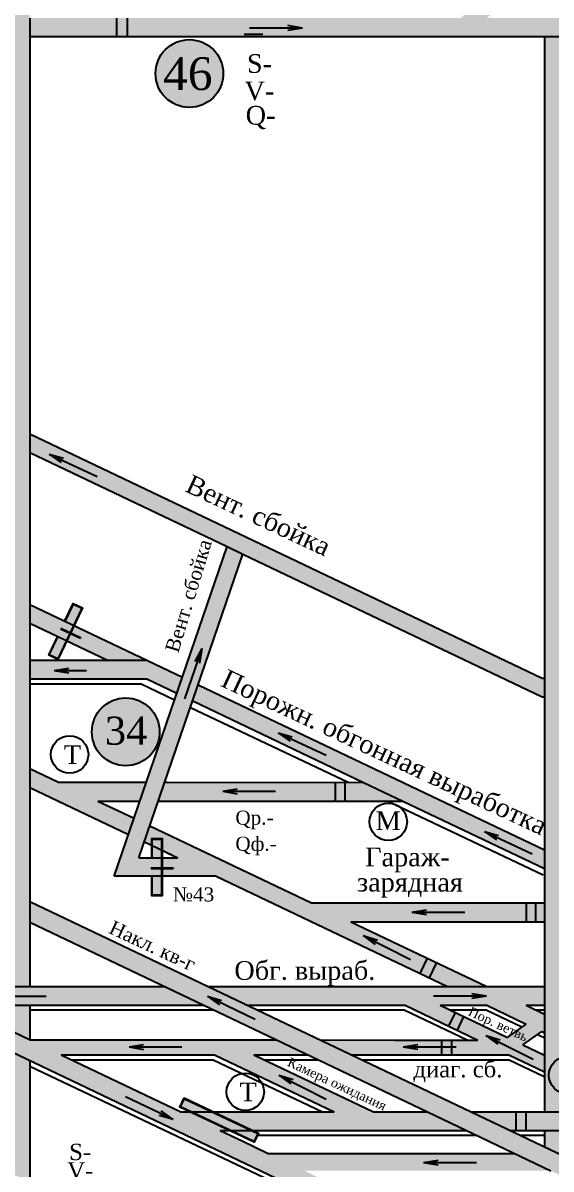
# Model space of a CAD drawing. Header units: millimetres. Extents: x -1382 to 289, y -482 to 459.
# Drawn here: x -546.1 to -433.2, y -165.1 to 79.9 of the extents above; entities that cross this region are included whole.
import ezdxf

# ---------------------------------------------------------------- set-up
doc = ezdxf.new("R2010")
doc.units = ezdxf.units.MM
for name, color, linetype in [('Датчики метана', 7, 'Continuous'), ('Двери', 7, 'Continuous'), ('Замерные станции', 7, 'Continuous'), ('Номера перемычек', 7, 'Continuous'), ('Перемычки', 7, 'Continuous'), ('Пожарные арки', 7, 'Continuous'), ('Позиции', 7, 'Continuous'), ('Струя', 7, 'Continuous'), ('Телефоны', 7, 'Continuous')]:
    doc.layers.add(name, color=color, linetype=linetype)
doc.styles.get("Standard").update_dxf_attribs({"font": 'TIMES.TTF', "height": 10})

msp = doc.modelspace()

# ---------------------------------------------------------------- hatches: boundary and pattern name
at = {"layer": 'Двери'}
h = msp.add_hatch(color=256, dxfattribs=at)
h.paths.add_polyline_path([(-538.8, -51.51), (-540.56, -55.22), (-538.57, -56.16), (-536.81, -52.46), (-536.9, -52.41), (-538.62, -56.03), (-540.43, -55.17), (-538.71, -51.56)])
h.paths.add_polyline_path([(-535.19, -48.8), (-536.9, -52.41), (-536.81, -52.46), (-535.1, -48.84)])
h.paths.add_polyline_path([(-535.33, -44.2), (-537.09, -47.9), (-537, -47.94), (-535.28, -44.33), (-533.47, -45.19), (-535.19, -48.8), (-535.1, -48.84), (-533.34, -45.14)])
h = msp.add_hatch(color=3, dxfattribs=at)
h.paths.add_polyline_path([(-540.43, -55.17), (-538.62, -56.03), (-536.9, -52.41), (-538.71, -51.56)])
h.paths.add_polyline_path([(-533.47, -45.19), (-535.28, -44.33), (-537, -47.94), (-535.19, -48.8)])
h = msp.add_hatch(color=256, dxfattribs=at)
h.paths.add_polyline_path([(-537.95, -49.47), (-538.01, -49.6), (-536.02, -50.54), (-535.96, -50.41)])
h.paths.add_polyline_path([(-535.87, -50.46), (-535.93, -50.59), (-533.79, -51.6), (-533.73, -51.47)])
h = msp.add_hatch(color=256, dxfattribs=at)
h.paths.add_polyline_path([(-518.53, -102.55), (-518.53, -106.65), (-516.33, -106.65), (-516.33, -102.55), (-516.43, -102.55), (-516.43, -106.55), (-518.43, -106.55), (-518.43, -102.55)])
h.paths.add_polyline_path([(-516.43, -98.55), (-516.43, -102.55), (-516.33, -102.55), (-516.33, -98.55)])
h.paths.add_polyline_path([(-518.53, -94.45), (-518.53, -98.55), (-518.43, -98.55), (-518.43, -94.55), (-516.43, -94.55), (-516.43, -98.55), (-516.33, -98.55), (-516.33, -94.45)])
h = msp.add_hatch(color=3, dxfattribs=at)
h.paths.add_polyline_path([(-518.43, -106.55), (-516.43, -106.55), (-516.43, -102.55), (-518.43, -102.55)])
h.paths.add_polyline_path([(-516.43, -94.55), (-518.43, -94.55), (-518.43, -98.55), (-516.43, -98.55)])
at = {"layer": 'Перемычки'}
h = msp.add_hatch(color=256, dxfattribs=at)
h.paths.add_polyline_path([(-511.61, -149.86), (-512.53, -151.8), (-496.62, -159.33), (-495.7, -157.39)])
h.paths.add_polyline_path([(-495.87, -157.45), (-496.68, -159.16), (-512.36, -151.74), (-511.55, -150.03)], flags=16)
msp.add_hatch(color=3, dxfattribs=at).paths.add_polyline_path([(-511.55, -150.03), (-512.36, -151.74), (-496.68, -159.16), (-495.87, -157.45)])
at = {"layer": 'Позиции', "true_color": 0xffccff}
for points in [[(-544.56, 147.37), (-552.56, 147.37), (-552.56, 67.63), (-544.56, 67.63), (-544.56, 76.89), (-544.56, 80.89)], [(-544.56, 67.63), (-552.56, 67.63), (-552.56, -9.34), (-552.56, -13.73), (-552.56, -29.16), (-544.56, -29.16), (-544.56, -7.94)], [(-544.56, -29.16), (-552.56, -29.16), (-552.56, -106.45), (-552.56, -110.45), (-552.56, -126.06), (-544.56, -126.06)], [(-544.56, -130.06), (-552.56, -130.06), (-552.56, -133.63), (-544.56, -137.44)], [(-544.56, -141.88), (-552.56, -138.06), (-552.56, -148.98), (-552.56, -151.98), (-552.56, -164.06), (-544.56, -167.88)]]:
    msp.add_hatch(color=7, dxfattribs=at).paths.add_polyline_path(points)
at = {"layer": 'Позиции', "true_color": 0xffad5c}
for points in [[(-385.62, 76.89), (-389.13, 80.89), (-446.96, 80.89), (-446.11, 81.59), (-451.66, 81.59), (-452.5, 80.89), (-544.56, 80.89), (-544.56, 76.89)], [(-503.23, 69.05, 1), (-517.72, 69.05, 1)]]:
    msp.add_hatch(color=21, dxfattribs=at).paths.add_polyline_path(points)
at = {"layer": 'Позиции'}
for color, points in [(61, [(-426.56, 76.89), (-434.56, 76.89), (-434.56, 11.04), (-426.56, 11.04)]), (61, [(-426.56, 11.04), (-434.56, 11.04), (-434.56, -73.41), (-426.56, -73.41)]), (4, [(-499.03, -33.65), (-502.4, -32.04), (-526.53, -102.48), (-516.43, -102.48), (-516.43, -98.56), (-521.26, -98.56)]), (2, [(-544.56, -44.4), (-544.56, -48.4), (-536.76, -52.12), (-535.22, -48.86)]), (2, [(-535.13, -48.9), (-535.87, -50.46), (-533.73, -51.47), (-533.79, -51.6), (-535.93, -50.59), (-536.67, -52.16), (-527.96, -56.32), (-519.57, -56.32)]), (4, [(-516.85, -71.63, 1), (-531.33, -71.63, 1)]), (61, [(-426.56, -73.41), (-434.56, -73.41), (-434.56, -117.29), (-426.56, -117.29)]), (4, [(-519.66, -82.41), (-538.44, -82.41), (-544.56, -79.49), (-544.56, -83.49), (-523.47, -93.55), (-522.3, -90.11), (-530.05, -86.41), (-521.03, -86.41)]), (4, [(-473.24, -82.42), (-515.73, -82.41), (-517.1, -86.41), (-516.24, -86.41), (-464.85, -86.42)]), (4, [(-455.29, -126.06), (-446.9, -126.06), (-475.98, -112.2), (-434.56, -112.2), (-434.56, -108.2), (-484.37, -108.2), (-518.92, -91.72), (-520.1, -95.16), (-518.53, -95.9), (-518.53, -94.45), (-516.33, -94.45), (-516.33, -96.95), (-514.13, -98), (-512.97, -98.56), (-516.33, -98.56), (-516.33, -100.67), (-513.96, -100.67), (-513.96, -100.81), (-516.33, -100.81), (-516.33, -102.48), (-504.75, -102.48)]), (256, [(-516.43, -100.67), (-518.63, -100.67), (-518.63, -100.81), (-516.43, -100.81)]), (256, [(-513.96, -100.67), (-516.33, -100.67), (-516.33, -100.81), (-513.96, -100.81)]), (83, [(-544.56, -107.87), (-544.56, -112.31), (-459.58, -152.84), (-433.2, -165.42), (-425.14, -169.26), (-425.14, -164.83), (-450.28, -152.84)]), (61, [(-426.56, -117.29), (-434.56, -117.29), (-434.56, -133.49), (-426.56, -133.49), (-426.56, -132.09)]), (61, [(-426.56, -135.05), (-426.56, -133.49), (-434.56, -133.49), (-434.56, -140.72), (-434.56, -144.28), (-434.56, -152.84), (-426.56, -152.84), (-426.56, -152.49), (-426.56, -148.1), (-426.56, -144.53)]), (61, [(-426.56, -156.84), (-434.56, -156.84), (-434.56, -160.34), (-431.62, -161.74), (-426.56, -161.74)])]:
    msp.add_hatch(color=color, dxfattribs=at).paths.add_polyline_path(points)
at = {"layer": 'Позиции', "true_color": 0x30df00}
msp.add_hatch(color=82, dxfattribs=at).paths.add_polyline_path([(-502.4, -32.04), (-499.03, -33.65), (-435.08, -64.15), (-434.56, -64.15), (-434.56, -60.15), (-435.08, -60.15), (-544.56, -7.94), (-544.56, -11.94)])
at = {"layer": 'Позиции', "true_color": 0xff983d}
h = msp.add_hatch(color=33, dxfattribs=at)
h.paths.add_polyline_path([(-519.57, -60.32), (-513.14, -63.38), (-511.96, -59.95), (-519.57, -56.32), (-527.96, -56.32), (-544.56, -56.31), (-544.56, -60.31)])
h.paths.add_polyline_path([(-512.29, -55.91), (-504.77, -31.09), (-509.27, -29.72), (-516.79, -54.55)], flags=9)
msp.add_hatch(color=33, dxfattribs=at).paths.add_polyline_path([(-473.24, -82.42), (-464.85, -86.42), (-434.56, -100.86), (-434.56, -96.86), (-442.34, -93.15), (-508.59, -61.56), (-509.76, -65)])
h = msp.add_hatch(color=33, dxfattribs=at)
h.paths.add_polyline_path([(-298.7, -161.66), (-311.18, -155.7), (-289.04, -155.96, 0.666735), (-288.05, -151.37), (-298.9, -146.19), (-305.41, -143.08), (-330.63, -131.05), (-362.87, -131.05), (-379.25, -123.24), (-387.64, -119.24), (-426.56, -100.68), (-426.56, -104.68), (-419.16, -108.21), (-410.77, -112.21), (-381.71, -126.07), (-426.56, -126.07), (-426.56, -130.07), (-373.32, -130.07), (-360.8, -136.04), (-351.21, -136.61), (-354.48, -135.05), (-329.5, -135.05), (-322.64, -138.33), (-426.56, -132.09), (-426.56, -135.05), (-315.55, -141.71), (-294.01, -151.98), (-319.85, -151.57), (-344.13, -139.99), (-353.72, -139.42), (-340.11, -145.91), (-374.62, -160.54), (-370.11, -162.69), (-335.6, -148.06), (-300.78, -164.66, -0.578969), (-302.48, -173.07), (-348.34, -173.07), (-426.56, -135.77), (-426.56, -139.77), (-415.45, -145.07), (-413.93, -145.79), (-399.14, -152.84), (-409.14, -152.84), (-426.56, -144.53), (-426.56, -148.1), (-416.61, -152.84), (-450.28, -152.84), (-441.89, -156.84), (-439.34, -156.84), (-408.23, -156.84), (-397.95, -161.74), (-431.62, -161.74), (-423.91, -165.42), (-372.77, -165.42), (-356.73, -173.07), (-407.87, -173.07), (-399.48, -177.07), (-390.47, -177.07), (-379.91, -177.07), (-379.48, -176.89), (-379.4, -177.07), (-373.11, -177.07), (-374.13, -174.64), (-372.1, -173.79), (-370.73, -177.07), (-369.03, -177.07), (-359.81, -177.07), (-359.81, -177.07), (-301.31, -177.07, 0.721437)])
h.paths.add_polyline_path([(-380.48, -161.75), (-390.48, -161.74), (-400.76, -156.84), (-390.75, -156.84), (-386.09, -159.07)], flags=17)
h = msp.add_hatch(color=33, dxfattribs=at)
h.paths.add_polyline_path([(-491.79, -137.47), (-544.56, -137.47), (-544.56, -137.44), (-560.05, -130.06), (-507.34, -130.06), (-515.72, -126.06), (-568.44, -126.06), (-570.76, -124.95), (-572.76, -128.43), (-470.78, -177.06), (-461.49, -177.06), (-408.78, -177.07), (-417.16, -173.07), (-469.88, -173.06), (-485.91, -165.42), (-439.34, -165.42), (-433.2, -165.42), (-440.91, -161.74), (-460.86, -161.74), (-493.62, -161.74), (-499.23, -159.06), (-503.9, -156.84), (-471.13, -156.84), (-451.19, -156.84), (-459.58, -152.84), (-471.13, -152.84), (-496.71, -140.64), (-485.15, -140.64)])
h.paths.add_polyline_path([(-505.1, -140.64), (-479.52, -152.84), (-512.29, -152.84), (-537.86, -140.64)], flags=16)
h = msp.add_hatch(color=33, dxfattribs=at)
h.paths.add_polyline_path([(-506.43, -126.06), (-498.04, -130.06), (-464.37, -130.06), (-448.83, -137.48), (-466.59, -137.48), (-482.5, -137.47), (-475.86, -140.64), (-442.19, -140.64), (-434.56, -144.28), (-434.56, -140.72), (-439.19, -138.51), (-435.18, -135.66), (-434.56, -135.95), (-434.56, -131.95), (-438.51, -130.07), (-434.56, -130.07), (-434.56, -126.07), (-446.9, -126.06), (-455.29, -126.06)])
h.paths.add_polyline_path([(-456.9, -130.06), (-446.9, -130.06), (-438.51, -134.07), (-442.52, -136.92)], flags=16)
h.paths.add_polyline_path([(-452.19, -132.99), (-438.97, -139.15), (-437.33, -135.64), (-450.55, -129.47)], flags=24)
h.paths.add_polyline_path([(-463.62, -145.43), (-448.82, -145.43), (-448.82, -140.89), (-463.62, -140.89)], flags=9)

# ---------------------------------------------------------------- linework, layer by layer
for p, q in [((-377.34, 76.89), (-544.56, 76.89)), ((-544.56, 76.89), (-544.56, -7.94)), ((-434.56, 76.89), (-434.56, -131.07)), ((-544.56, -7.94), (-544.56, -126.06)), ((-544.56, -7.94), (-435.08, -60.15)), ((-544.56, -11.94), (-502.4, -32.04)), ((-526.53, -102.48), (-502.4, -32.04)), ((-521.26, -98.56), (-499.03, -33.65)), ((-499.03, -33.65), (-435.08, -64.15)), ((-544.56, -44.4), (-511.96, -59.95)), ((-544.56, -48.4), (-527.96, -56.32)), ((-544.56, -56.31), (-527.96, -56.32)), ((-544.56, -60.31), (-519.57, -60.32)), ((-519.57, -60.32), (-513.14, -63.38)), ((-435.08, -60.15), (-434.56, -60.15)), ((-508.59, -61.56), (-434.56, -96.86)), ((-509.76, -65), (-473.24, -82.42)), ((-435.08, -64.15), (-434.56, -64.15)), ((-544.56, -79.49), (-538.44, -82.41)), ((-538.44, -82.41), (-519.66, -82.41)), ((-515.73, -82.41), (-473.24, -82.42)), ((-515.73, -82.41), (-515.22, -82.41)), ((-544.56, -83.49), (-523.47, -93.55)), ((-530.05, -86.41), (-521.03, -86.41)), ((-530.05, -86.41), (-522.3, -90.11)), ((-517.1, -86.41), (-464.85, -86.42)), ((-517.1, -86.41), (-516.24, -86.41)), ((-464.85, -86.42), (-434.56, -100.86)), ((-518.92, -91.72), (-484.37, -108.2)), ((-518.92, -91.72), (-517.73, -92.29)), ((-520.1, -95.16), (-514.13, -98)), ((-442.34, -93.15), (-434.56, -96.86)), ((-515.22, -97.48), (-512.97, -98.56)), ((-521.26, -98.56), (-512.97, -98.56)), ((-504.75, -102.48), (-526.53, -102.48)), ((-504.75, -102.48), (-455.29, -126.06)), ((-544.56, -107.88), (-450.28, -152.84)), ((-484.37, -108.2), (-434.56, -108.2)), ((-544.56, -112.31), (-459.58, -152.84)), ((-475.98, -112.2), (-434.56, -112.2)), ((-475.98, -112.2), (-446.9, -126.06)), ((-594.83, -117.9), (-438.85, -192.29)), ((-568.44, -126.06), (-515.72, -126.06)), ((-506.43, -126.06), (-455.29, -126.06)), ((-446.9, -126.06), (-434.56, -126.07)), ((-560.05, -130.06), (-507.34, -130.06)), ((-560.05, -130.06), (-544.51, -137.47)), ((-544.56, -130.06), (-544.56, -137.44)), ((-498.04, -130.06), (-464.37, -130.06)), ((-464.37, -130.06), (-448.83, -137.48)), ((-456.9, -130.06), (-442.52, -136.92)), ((-456.9, -130.06), (-446.9, -130.06)), ((-446.9, -130.06), (-438.51, -134.07)), ((-438.51, -130.07), (-434.56, -131.95)), ((-438.51, -130.07), (-434.56, -130.07)), ((-434.56, -131.11), (-434.56, -140.72)), ((-442.52, -136.92), (-438.51, -134.07)), ((-439.19, -138.51), (-435.18, -135.66)), ((-435.18, -135.66), (-434.56, -135.95)), ((-544.51, -137.47), (-491.79, -137.47)), ((-482.5, -137.47), (-466.59, -137.48)), ((-466.59, -137.48), (-448.83, -137.48)), ((-439.19, -138.51), (-434.56, -140.72)), ((-544.56, -141.88), (-544.56, -167.88)), ((-537.86, -140.64), (-512.29, -152.84)), ((-537.86, -140.64), (-505.1, -140.64)), ((-505.1, -140.64), (-479.52, -152.84)), ((-496.71, -140.64), (-471.13, -152.84)), ((-496.71, -140.64), (-485.15, -140.64)), ((-475.86, -140.64), (-442.19, -140.64)), ((-442.19, -140.64), (-434.56, -144.28)), ((-434.56, -144.28), (-434.56, -152.84)), ((-512.29, -152.84), (-479.52, -152.84)), ((-471.13, -152.84), (-459.58, -152.84)), ((-459.58, -152.84), (-433.2, -165.42)), ((-450.28, -152.84), (-416.61, -152.84)), ((-450.28, -152.84), (-447.73, -152.84)), ((-450.28, -152.84), (-423.91, -165.42)), ((-503.9, -156.84), (-471.13, -156.84)), ((-503.9, -156.84), (-499.23, -159.06)), ((-499.23, -159.06), (-493.62, -161.74)), ((-471.13, -156.84), (-451.19, -156.84)), ((-441.89, -156.84), (-408.23, -156.84)), ((-441.89, -156.84), (-439.34, -156.84)), ((-434.56, -156.84), (-434.56, -160.34)), ((-493.62, -161.74), (-460.86, -161.74)), ((-460.86, -161.74), (-440.91, -161.74)), ((-441.89, -161.74), (-440.91, -161.74))]:
    msp.add_line(p, q)
at = {"layer": 'Датчики метана', "color": 7}
msp.add_circle((-467.97, -90.85), 4, dxfattribs=at)
at = {"layer": 'Двери'}
for p, q in [((-538.01, -49.6), (-533.79, -51.6)), ((-537.95, -49.47), (-533.73, -51.47)), ((-533.73, -51.47), (-533.79, -51.6)), ((-518.63, -100.67), (-513.96, -100.67)), ((-518.63, -100.81), (-513.96, -100.81)), ((-513.96, -100.67), (-513.96, -100.81))]:
    msp.add_line(p, q, dxfattribs=at)
for points in [[(-537.09, -47.9), (-535.33, -44.2), (-533.34, -45.14), (-538.57, -56.16), (-540.56, -55.22), (-538.63, -51.16)], [(-537, -47.94), (-535.28, -44.33), (-533.47, -45.19), (-538.62, -56.03), (-540.43, -55.17), (-538.54, -51.2)], [(-518.53, -98.55), (-518.53, -94.45), (-516.33, -94.45), (-516.33, -106.65), (-518.53, -106.65), (-518.53, -102.55)], [(-518.43, -98.55), (-518.43, -94.55), (-516.43, -94.55), (-516.43, -106.55), (-518.43, -106.55), (-518.43, -102.55)]]:
    msp.add_lwpolyline(points, dxfattribs=at)
at = {"layer": 'Замерные станции', "color": 1}
msp.add_line((-494.78, 77.39), (-498.78, 77.39), dxfattribs=at)
at = {"layer": 'Перемычки'}
for points in [[(-511.61, -149.86), (-495.7, -157.39), (-496.62, -159.33), (-512.53, -151.8)], [(-511.55, -150.03), (-495.87, -157.45), (-496.68, -159.16), (-512.36, -151.74)]]:
    msp.add_lwpolyline(points, close=True, dxfattribs=at)
at = {"layer": 'Пожарные арки', "color": 1}
for p, q in [((-526.05, 80.89), (-526.05, 76.89)), ((-523.78, 80.89), (-523.78, 76.89)), ((-479.32, -82.42), (-479.32, -86.42)), ((-477.26, -82.42), (-477.26, -86.42)), ((-438.53, -108.2), (-438.53, -112.2)), ((-436.48, -108.2), (-436.48, -112.2)), ((-459.66, -119.98), (-461.21, -123.24)), ((-457.7, -120.92), (-459.25, -124.18)), ((-453.71, -131.62), (-455.09, -134.52)), ((-451.87, -132.47), (-453.25, -135.37)), ((-456.57, -137.48), (-456.57, -140.64)), ((-454.46, -137.48), (-454.47, -140.64)), ((-440.72, -152.84), (-440.72, -156.84)), ((-438.61, -152.84), (-438.61, -156.84))]:
    msp.add_line(p, q, dxfattribs=at)
at = {"layer": 'Позиции', "color": 7, "true_color": 0xffccff}
msp.add_line((-544.56, 80.89), (-544.56, 76.89), dxfattribs=at)
at = {"layer": 'Позиции', "color": 43, "true_color": 0xb8b86f}
for p, q in [((-502.4, -32.04), (-499.03, -33.65)), ((-527.96, -56.32), (-519.57, -56.32)), ((-473.24, -82.42), (-464.85, -86.42)), ((-518.63, -100.67), (-518.63, -100.81)), ((-455.29, -126.06), (-446.9, -126.06))]:
    msp.add_line(p, q, dxfattribs=at)
at = {"layer": 'Позиции', "color": 1}
for p, q in [((-544.56, -61.39), (-520.8, -61.39)), ((-520.8, -61.39), (-513.66, -64.79)), ((-510.25, -66.41), (-476.56, -82.41)), ((-468.09, -86.43), (-434.87, -102.21)), ((-544.56, -131.06), (-505.34, -131.06)), ((-495.96, -131.06), (-464.56, -131.06)), ((-464.56, -131.06), (-451.12, -137.44)), ((-454.76, -131.06), (-447.07, -131.06)), ((-447.07, -131.06), (-439.4, -134.7)), ((-436.45, -131.06), (-434.66, -131.06)), ((-436.07, -136.29), (-434.65, -136.96)), ((-535.51, -141.72), (-505.4, -141.72)), ((-505.4, -141.72), (-482.01, -152.84)), ((-494.46, -141.72), (-483, -141.72)), ((-473.57, -141.72), (-442.1, -141.72)), ((-442.11, -141.72), (-434.63, -145.28)), ((-544.56, -143.05), (-461.39, -182.55)), ((-495.93, -157.81), (-449.42, -157.81)), ((-439.82, -157.81), (-434.61, -157.81))]:
    msp.add_line(p, q, dxfattribs=at)
at = {"layer": 'Позиции', "color": 61}
msp.add_line((-434.56, -140.72), (-434.56, -144.28), dxfattribs=at)
at = {"layer": 'Позиции'}
for centre in [(-510.48, 69.05), (-524.09, -71.63)]:
    msp.add_circle(centre, 7.24, dxfattribs=at)
at = {"layer": 'Струя', "color": 5}
for p, q in [((-486.31, 78.77), (-497.61, 78.74)), ((-486.31, 78.77), (-489.42, 79.28)), ((-486.31, 78.77), (-489.42, 78.24)), ((-540.46, -12.28), (-530.21, -17.04)), ((-540.46, -12.28), (-537.86, -14.06)), ((-540.46, -12.28), (-537.42, -13.11)), ((-507.81, -53.85), (-511.5, -64.54)), ((-507.81, -53.85), (-509.32, -56.63)), ((-507.81, -53.85), (-508.33, -56.97)), ((-506.64, -128.14), (-496.45, -133.04)), ((-506.64, -128.14), (-503.61, -129.02)), ((-506.64, -128.14), (-504.06, -129.96))]:
    msp.add_line(p, q, dxfattribs=at)
at = {"layer": 'Струя', "color": 1}
for p, q in [((-539.38, -58.51), (-536.27, -57.99)), ((-539.38, -58.51), (-532.46, -58.51)), ((-539.38, -58.51), (-536.27, -59.03)), ((-491.53, -71.84), (-481.28, -76.6)), ((-491.53, -71.84), (-488.49, -72.68)), ((-491.53, -71.84), (-488.93, -73.63)), ((-503.37, -84.33), (-500.26, -83.8)), ((-503.37, -84.33), (-492.07, -84.33)), ((-503.37, -84.33), (-500.26, -84.85)), ((-447.44, -92.94), (-437.19, -97.69)), ((-447.44, -92.94), (-444.84, -94.72)), ((-447.44, -92.94), (-444.4, -93.77)), ((-462.94, -110.15), (-459.83, -109.63)), ((-462.94, -110.15), (-451.64, -110.15)), ((-462.94, -110.15), (-459.83, -110.67)), ((-473.31, -115.17), (-463.23, -120.28)), ((-473.31, -115.17), (-470.3, -116.11)), ((-473.31, -115.17), (-470.77, -117.04)), ((-552.42, -128.09), (-541.11, -128.09)), ((-447.01, -128.11), (-458.32, -128.11)), ((-447.01, -128.11), (-450.13, -127.59)), ((-447.01, -128.11), (-450.13, -128.63)), ((-447.09, -136.5), (-444.08, -137.44)), ((-447.09, -136.5), (-437, -141.6)), ((-447.09, -136.5), (-444.55, -138.37)), ((-523.39, -138.96), (-520.28, -138.44)), ((-523.39, -138.96), (-512.08, -138.96)), ((-523.39, -138.96), (-520.28, -139.48)), ((-464.77, -138.93), (-461.65, -138.41)), ((-464.77, -138.93), (-453.46, -138.93)), ((-464.77, -138.93), (-461.65, -139.45)), ((-491.35, -144.98), (-488.33, -145.92)), ((-491.35, -144.98), (-481.26, -150.09)), ((-491.35, -144.98), (-488.8, -146.85)), ((-513.94, -154.44), (-524.17, -149.63)), ((-513.94, -154.44), (-516.98, -153.59)), ((-513.94, -154.44), (-516.54, -152.65)), ((-460.44, -163.66), (-457.33, -163.14)), ((-460.44, -163.66), (-449.13, -163.66)), ((-460.44, -163.66), (-457.33, -164.18))]:
    msp.add_line(p, q, dxfattribs=at)
at = {"layer": 'Телефоны', "color": 7}
for centre in [(-536.08, -76.47), (-429.64, -144.99), (-498.53, -148.55)]:
    msp.add_circle(centre, 4, dxfattribs=at)

# ---------------------------------------------------------------- texts
for s, height, rotation, p in [('Вент. сбойка', 4, 335, (-511.64, -20.15)), ('Вент. сбойка', 3, 73.1598, (-512.87, -54.91)), ('Порожн. обгонная выработка', 4, 335, (-504.03, -61.75))]:
    msp.add_text(s, height=height, rotation=rotation).set_placement(p)
for s, height, p in [('Гараж-', 4, (-472.91, -100.36)), ('зарядная', 4, (-474.66, -105.75)), ('Обг. выраб.', 4, (-500.88, -124.62)), ('диаг. сб.', 3.5, (-462.61, -145.46))]:
    msp.add_text(s, height=height).set_placement(p)
at = {"color": 7}
for s, height, p in [('Накл. кв-г', 3, (-527.94, -114.53)), ('Пор. ветвь', 2, (-451.07, -132.1)), ('Камера ожидания', 2, (-489.73, -142.91))]:
    msp.add_text(s, height=height, rotation=335, dxfattribs=at).set_placement(p)
at = {"layer": 'Датчики метана'}
msp.add_text('М', height=4, dxfattribs=at).set_placement((-470.68, -92.63))
at = {"layer": 'Замерные станции'}
for s, height, p in [('S-', 4, (-498.19, 69.19)), ('V-', 4, (-498.7, 63.34)), ('Q-', 4, (-498.45, 58.13)), ('S-', 3.5, (-536.19, -163.14)), ('V-', 3.5, (-536.59, -167.12))]:
    msp.add_text(s, height=height, dxfattribs=at).set_placement(p)
at = {"layer": 'Номера перемычек', "color": 7}
msp.add_text('№43', height=3, dxfattribs=at).set_placement((-514.03, -107.87))
at = {"layer": 'Позиции'}
for s, height, p in [('46', 7, (-516.11, 65.53)), ('34', 6, (-528.55, -74.38))]:
    msp.add_text(s, height=height, dxfattribs=at).set_placement(p)
at = {"layer": 'Струя', "color": 1}
msp.add_text('Qр.-', height=3, dxfattribs=at).set_placement((-500.66, -91.46))
at = {"layer": 'Струя'}
msp.add_text('Qф.-', height=3, dxfattribs=at).set_placement((-500.66, -97.03))
at = {"layer": 'Телефоны'}
for p in [(-537.32, -78.5), (-499.78, -150.58)]:
    msp.add_text('Т', height=4, dxfattribs=at).set_placement(p)

doc.saveas('drawing.dxf')
